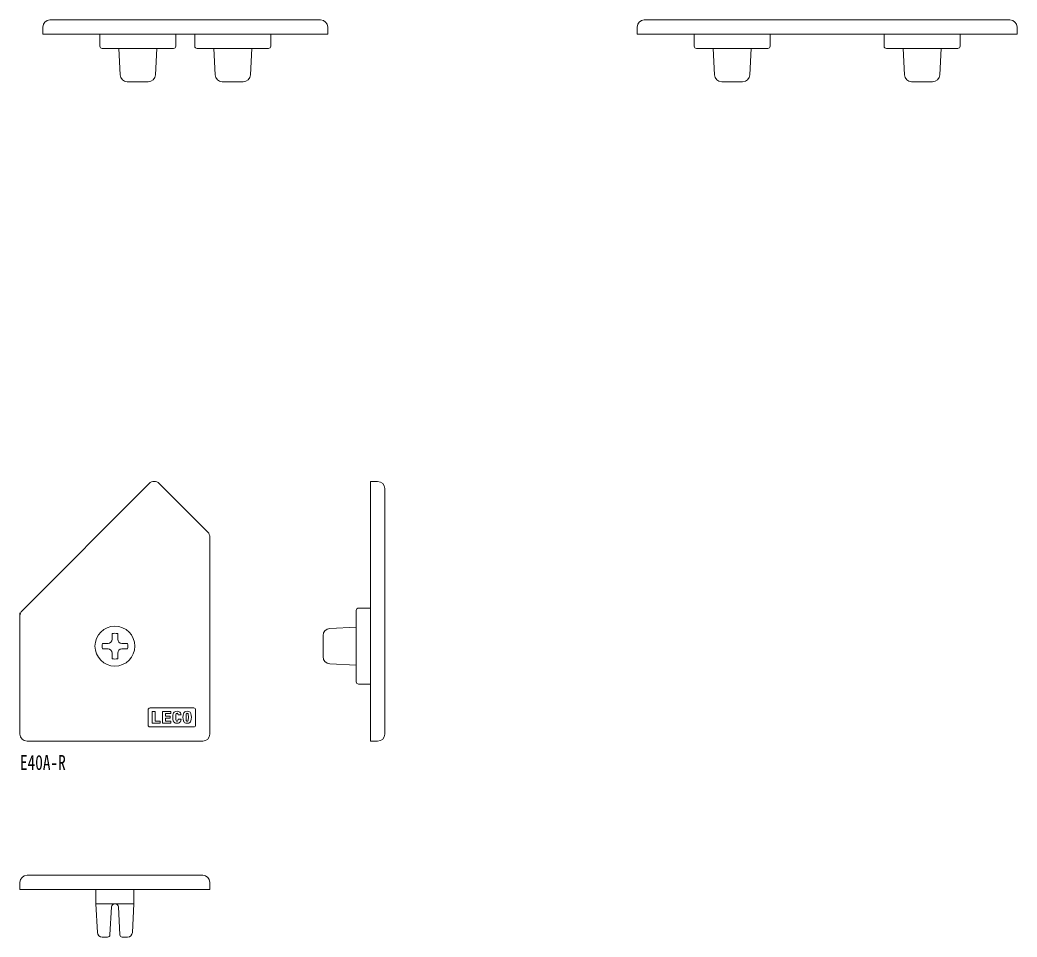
# Model space of a CAD drawing. Units: millimetres on the paper. Extents: x -596 to 409, y -360 to 41.
# Drawn here: x -114.5 to 95.5, y -360.5 to -167.5 of the extents above; entities that cross this region are included whole.
import ezdxf
from ezdxf.enums import TextEntityAlignment as Align

# ---------------------------------------------------------------- set-up
doc = ezdxf.new("R2010")
doc.units = ezdxf.units.MM
doc.layers.add('0-0', color=7, linetype='Continuous', lineweight=18)
doc.styles.add('ＭＳ ゴシック', font='')
doc.styles.get('ＭＳ ゴシック').set_extended_font_data('MS Gothic')

msp = doc.modelspace()

# ---------------------------------------------------------------- linework, layer by layer
at = {"layer": '0-0'}
for p, q in [((-51.174, -167.5), (-108.174, -167.5)), ((17, -167.5), (94, -167.5)), ((-109.674, -169), (-109.674, -170.5)), ((95.5, -169), (95.5, -170.5)), ((-97.674, -170.5), (-97.674, -173)), ((-81.674, -173), (-81.674, -170.5)), ((-77.674, -170.5), (-77.674, -173)), ((-61.674, -173), (-61.674, -170.5)), ((27.5, -173), (27.5, -170.5)), ((43.5, -170.5), (43.5, -173)), ((67.5, -173), (67.5, -170.5)), ((83.5, -170.5), (83.5, -173)), ((-97.174, -173.5), (-82.174, -173.5)), ((-93.382, -179.079), (-93.674, -173.5)), ((-85.967, -179.079), (-85.674, -173.5)), ((-77.174, -173.5), (-62.174, -173.5)), ((-73.674, -173.5), (-73.382, -179.079)), ((-65.674, -173.5), (-65.967, -179.079)), ((43, -173.5), (28, -173.5)), ((31.5, -173.5), (31.792, -179.079)), ((39.208, -179.079), (39.5, -173.5)), ((83, -173.5), (68, -173.5)), ((71.5, -173.5), (71.792, -179.079)), ((79.5, -173.5), (79.208, -179.079)), ((-87.465, -180.5), (-91.884, -180.5)), ((-67.465, -180.5), (-71.884, -180.5)), ((33.29, -180.5), (37.71, -180.5)), ((73.29, -180.5), (77.71, -180.5)), ((-87.276, -265.059), (-114.061, -291.843)), ((-74.939, -275.274), (-85.155, -265.059)), ((-37.667, -266.119), (-37.667, -317.782)), ((-74.5, -317.782), (-74.5, -276.335)), ((-43.667, -306.782), (-43.667, -291.782)), ((-43.167, -291.282), (-40.667, -291.282)), ((-114.5, -292.282), (-114.5, -317.782)), ((-49.245, -295.575), (-43.667, -295.282)), ((-95.085, -297.83), (-95.085, -296.637)), ((-93.915, -296.637), (-93.915, -297.83)), ((-50.667, -301.492), (-50.667, -297.073)), ((-97.145, -298.697), (-95.952, -298.697)), ((-95.952, -299.868), (-97.145, -299.868)), ((-93.048, -298.697), (-91.855, -298.697)), ((-91.855, -299.868), (-93.048, -299.868)), ((-95.085, -300.734), (-95.085, -301.927)), ((-93.915, -301.927), (-93.915, -300.734)), ((-43.667, -303.282), (-49.245, -302.99)), ((-43.167, -307.282), (-40.667, -307.282)), ((-87.5, -315.882), (-87.5, -312.682)), ((-87.1, -312.282), (-77.9, -312.282)), ((-77.5, -312.682), (-77.5, -315.882)), ((-81.192, -313.753), (-80.568, -313.753)), ((-80.552, -314.635), (-81.189, -314.635)), ((-77.9, -316.282), (-87.1, -316.282)), ((-113, -319.282), (-76, -319.282)), ((-40.667, -319.282), (-39.167, -319.282)), ((-76, -347.5), (-113, -347.5)), ((-98.5, -353.5), (-98.5, -350.5)), ((-95.542, -360.026), (-95.235, -354.163)), ((-93.765, -354.163), (-93.458, -360.026)), ((-90.817, -359.552), (-90.5, -353.5)), ((-97.184, -360.5), (-96.041, -360.5)), ((-92.959, -360.5), (-91.816, -360.5))]:
    msp.add_line(p, q, dxfattribs=at)
for points in [[(-109.674, -170.5), (-49.674, -170.5), (-49.674, -169)], [(95.5, -170.5), (15.5, -170.5), (15.5, -169)], [(-40.667, -319.282), (-40.667, -264.619), (-39.167, -264.619)], [(-114.5, -349), (-114.5, -350.5), (-74.5, -350.5), (-74.5, -349)], [(-90.5, -350.5), (-90.5, -353.5), (-98.5, -353.5), (-98.183, -359.552)]]:
    msp.add_lwpolyline(points, dxfattribs=at)
for points in [[(-86.658, -313.021), (-86.658, -315.471), (-84.943, -315.471), (-84.943, -315.034), (-86.047, -315.034), (-86.047, -313.021)], [(-84.472, -313.021), (-84.472, -315.471), (-82.756, -315.471), (-82.756, -315.034), (-83.863, -315.034), (-83.863, -314.436), (-82.862, -314.436), (-82.862, -314.026), (-83.863, -314.026), (-83.863, -313.458), (-82.756, -313.458), (-82.756, -313.021)]]:
    msp.add_lwpolyline(points, close=True, dxfattribs=at)
msp.add_circle((-94.5, -299.282), 4.199, dxfattribs=at)
for centre, radius, start, end in [((-108.174, -169), 1.5, 90, 180), ((-51.174, -169), 1.5, 0, 90), ((17, -169), 1.5, 90, 180), ((94, -169), 1.5, 0, 90), ((-97.174, -173), 0.5, 180, 270), ((-82.174, -173), 0.5, 270, 0), ((-77.174, -173), 0.5, 180, 270), ((-62.174, -173), 0.5, 270, 0), ((28, -173), 0.5, 180, 270), ((43, -173), 0.5, 270, 0), ((68, -173), 0.5, 180, 270), ((83, -173), 0.5, 270, 0), ((-91.884, -179), 1.5, 183, 270), ((-87.465, -179), 1.5, 270, 357), ((-71.884, -179), 1.5, 183, 270), ((-67.465, -179), 1.5, 270, 357), ((33.29, -179), 1.5, 183, 270), ((37.71, -179), 1.5, 270, 357), ((73.29, -179), 1.5, 183, 270), ((77.71, -179), 1.5, 270, 357), ((-86.216, -266.119), 1.5, 45, 135), ((-39.167, -266.119), 1.5, 0, 90), ((-76, -276.335), 1.5, 0, 45), ((-113, -292.904), 1.5, 135, 180), ((-43.167, -291.782), 0.5, 90, 180), ((-49.167, -297.073), 1.5, 93, 180), ((-95.952, -297.83), 0.867, 270, 0), ((-94.5, -299.282), 2.709, 77.52582, 102.47418), ((-93.048, -297.83), 0.867, 180, 270), ((-94.5, -299.282), 2.709, 167.52572, 192.47427), ((-95.952, -300.734), 0.867, 0, 90), ((-93.048, -300.734), 0.867, 90, 180), ((-94.5, -299.282), 2.709, 347.52572, 12.47427), ((-94.5, -299.282), 2.709, 257.52581, 282.47418), ((-49.167, -301.492), 1.5, 180, 267), ((-43.167, -306.782), 0.5, 180, 270), ((-87.1, -312.682), 0.4, 90, 180), ((-77.9, -312.682), 0.4, 0, 90), ((-79.43, -314.246), 2.879, 164.216, 195.784), ((-81.551, -313.688), 0.687, 106.2291, 160.88188), ((-81.417, -314.311), 1.323, 75.73071, 104.26929), ((-74.345, -314.246), 7.311, 176.78919, 183.21081), ((-80.534, -313.837), 1.112, 164.64474, 180.71922), ((-80.534, -314.655), 1.112, 179.28078, 195.35526), ((-81.417, -313.607), 0.199, 18.78093, 161.21907), ((-81.417, -314.885), 0.199, 198.78093, 341.21907), ((-82.3, -313.837), 1.112, 4.35281, 15.35526), ((-82.3, -314.655), 1.112, 344.64474, 1.00008), ((-81.283, -313.688), 0.687, 19.11812, 73.7709), ((-83.404, -314.246), 2.879, 9.86632, 15.784), ((-83.404, -314.246), 2.879, 344.216, 352.22376), ((-77.283, -314.246), 2.879, 164.216, 195.784), ((-79.404, -313.688), 0.687, 106.2291, 160.88188), ((-79.27, -314.311), 1.323, 75.73071, 104.26929), ((-72.198, -314.246), 7.311, 176.78919, 183.21081), ((-78.386, -313.837), 1.112, 164.64474, 180.71922), ((-78.386, -314.655), 1.112, 179.28078, 195.35526), ((-79.27, -313.607), 0.199, 18.78093, 161.21907), ((-79.27, -314.885), 0.199, 198.78093, 341.21907), ((-80.153, -313.837), 1.112, 359.28078, 15.35526), ((-80.153, -314.655), 1.112, 344.64474, 0.71922), ((-86.342, -314.246), 7.311, 356.78919, 3.21081), ((-79.135, -313.688), 0.687, 19.11812, 73.7709), ((-81.257, -314.246), 2.879, 344.216, 15.784), ((-87.1, -315.882), 0.4, 180, 270), ((-81.551, -314.804), 0.687, 199.11812, 253.7709), ((-81.417, -314.181), 1.323, 255.73071, 284.26929), ((-81.283, -314.804), 0.687, 286.2291, 340.88188), ((-79.404, -314.804), 0.687, 199.11812, 253.7709), ((-79.27, -314.181), 1.323, 255.73071, 284.26929), ((-79.135, -314.804), 0.687, 286.2291, 340.88188), ((-77.9, -315.882), 0.4, 270, 0), ((-113, -317.782), 1.5, 180, 270), ((-76, -317.782), 1.5, 270, 0), ((-39.167, -317.782), 1.5, 270, 0), ((-113, -349), 1.5, 90, 180), ((-76, -349), 1.5, 0, 90), ((-94.536, -354.2), 0.7, 90, 177), ((-94.464, -354.2), 0.7, 3, 90), ((-97.184, -359.5), 1, 183, 270), ((-96.041, -360), 0.5, 270, 357), ((-92.959, -360), 0.5, 183, 270), ((-91.816, -359.5), 1, 270, 357)]:
    msp.add_arc(centre, radius, start, end, dxfattribs=at)

# ---------------------------------------------------------------- texts
at = {"layer": '0-0', "style": 'ＭＳ ゴシック', "width": 0.75}
msp.add_text('E40A-R', height=3.152, dxfattribs=at).set_placement((-114.5, -326.282), align=Align.BOTTOM_LEFT)

doc.saveas('drawing.dxf')
